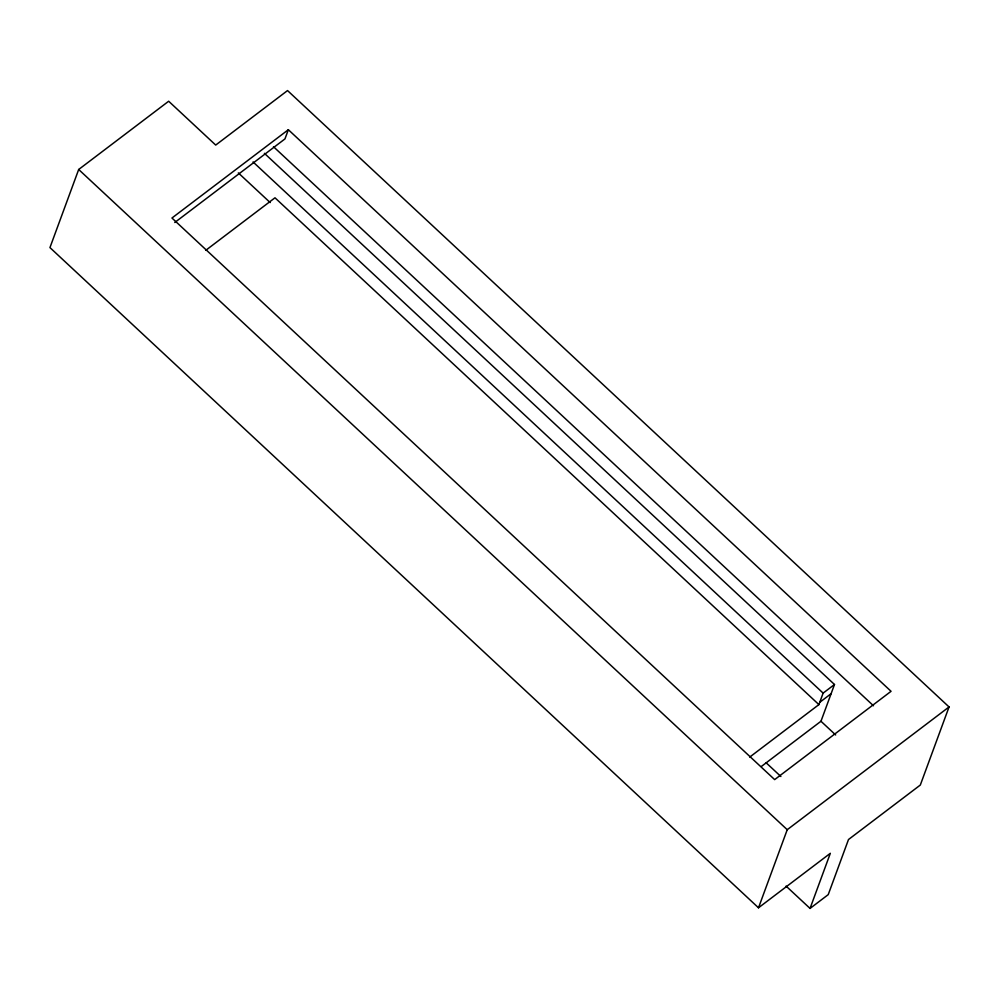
<?xml version="1.0" encoding="UTF-8"?>
<svg xmlns="http://www.w3.org/2000/svg" width="999" height="999" viewBox="0 0 999 999"><rect width="100%" height="100%" fill="white"/><g stroke="black" fill="none" stroke-linecap="round" stroke-linejoin="round"><path stroke-width="1.5" d="M810.052 908.428L828.221 894.642L848.501 839.522L920.316 785.039L949.05 706.955L287.537 90.572L215.709 145.067L168.669 101.236L78.684 169.493L49.95 247.59L758.503 907.791L830.331 853.308L810.052 908.428L786.088 886.101M288.349 129.72L171.953 218.019L774.662 779.607L891.058 691.308L288.349 129.72L284.965 138.911L174.763 222.502M749.7 757.105L818.905 704.607L823.126 693.119L834.49 684.502L264.41 153.334M761.325 766.495L820.966 721.253L834.49 684.502M758.503 907.791L787.237 829.707L949.05 706.955M205.794 250.299L274.987 197.802L818.905 704.607M819.754 702.309L831.106 693.693M273.489 146.716L873.488 705.769M253.059 161.95L823.126 693.119M238.311 172.889L270.18 202.572M820.966 721.253L835.664 734.952M766.171 762.811L780.881 776.51M78.684 169.493L787.237 829.707"/></g></svg>
